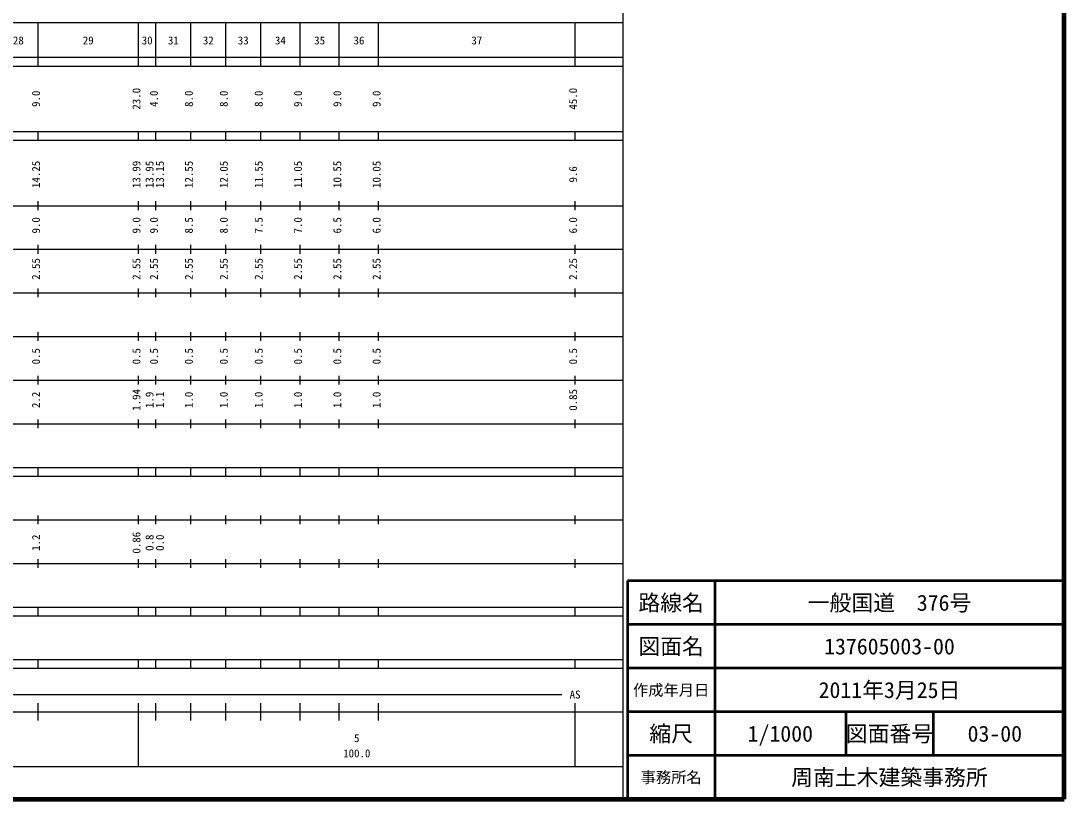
# Model space of a CAD drawing. Units: millimetres on the paper, enlarged 1000 times. Extents: x 40000 to 680000, y 20000 to 380000.
# Drawn here: x 441072 to 680000, y 20000 to 198357 of the extents above; entities that cross this region are included whole.
import ezdxf
from ezdxf.enums import TextEntityAlignment as Align

# ---------------------------------------------------------------- set-up
doc = ezdxf.new("R2010")
doc.units = ezdxf.units.MM
doc.header["$LTSCALE"] = 1000
for name, color, linetype, lineweight in [('M-TTL', 2, 'Continuous', 140), ('M-TTL-BAND', 7, 'Continuous', 25), ('M-TTL-FRAM', 2, 'Continuous', 50), ('M-TTL-LINE', 7, 'Continuous', 50)]:
    doc.layers.add(name, color=color, linetype=linetype, lineweight=lineweight)
doc.layers.add('M-TTL-TXT', color=7, linetype='Continuous')
doc.styles.add('ＭＳ ゴシック', font='')
doc.styles.get('ＭＳ ゴシック').set_extended_font_data('MS Gothic')

msp = doc.modelspace()

# ---------------------------------------------------------------- linework, layer by layer
at = {"layer": 'M-TTL'}
for p, q in [((680000, 20000), (680000, 380000)), ((40000, 20000), (680000, 20000))]:
    msp.add_line(p, q, dxfattribs=at)
at = {"layer": 'M-TTL-BAND'}
for p, q in [((579000, 20000), (579000, 370000)), ((68000, 198000), (579000, 198000)), ((445000, 188000), (445000, 198000)), ((468000, 188000), (468000, 198000)), ((472000, 188000), (472000, 198000)), ((480000, 188000), (480000, 198000)), ((488000, 188000), (488000, 198000)), ((496000, 188000), (496000, 198000)), ((505000, 188000), (505000, 198000)), ((514000, 188000), (514000, 198000)), ((523000, 188000), (523000, 198000)), ((568000, 188000), (568000, 198000)), ((40000, 190000), (579000, 190000)), ((40000, 188000), (579000, 188000)), ((40000, 173000), (579000, 173000)), ((445000, 171000), (445000, 173000)), ((468000, 171000), (468000, 173000)), ((472000, 171000), (472000, 173000)), ((480000, 171000), (480000, 173000)), ((488000, 171000), (488000, 173000)), ((496000, 171000), (496000, 173000)), ((505000, 171000), (505000, 173000)), ((514000, 171000), (514000, 173000)), ((523000, 171000), (523000, 173000)), ((568000, 171000), (568000, 173000)), ((40000, 171000), (579000, 171000)), ((40000, 156000), (579000, 156000)), ((445000, 155000), (445000, 157000)), ((468000, 155000), (468000, 157000)), ((472000, 155000), (472000, 157000)), ((480000, 155000), (480000, 157000)), ((488000, 155000), (488000, 157000)), ((496000, 155000), (496000, 157000)), ((505000, 155000), (505000, 157000)), ((514000, 155000), (514000, 157000)), ((523000, 155000), (523000, 157000)), ((568000, 155000), (568000, 157000)), ((46000, 146000), (579000, 146000)), ((445000, 145000), (445000, 147000)), ((468000, 145000), (468000, 147000)), ((472000, 145000), (472000, 147000)), ((480000, 145000), (480000, 147000)), ((488000, 145000), (488000, 147000)), ((496000, 145000), (496000, 147000)), ((505000, 145000), (505000, 147000)), ((514000, 145000), (514000, 147000)), ((523000, 145000), (523000, 147000)), ((568000, 145000), (568000, 147000)), ((445000, 135000), (445000, 137000)), ((468000, 135000), (468000, 137000)), ((472000, 135000), (472000, 137000)), ((480000, 135000), (480000, 137000)), ((488000, 135000), (488000, 137000)), ((496000, 135000), (496000, 137000)), ((505000, 135000), (505000, 137000)), ((514000, 135000), (514000, 137000)), ((523000, 135000), (523000, 137000)), ((568000, 135000), (568000, 137000)), ((52000, 136000), (579000, 136000)), ((445000, 125000), (445000, 127000)), ((468000, 125000), (468000, 127000)), ((472000, 125000), (472000, 127000)), ((480000, 125000), (480000, 127000)), ((488000, 125000), (488000, 127000)), ((496000, 125000), (496000, 127000)), ((505000, 125000), (505000, 127000)), ((514000, 125000), (514000, 127000)), ((523000, 125000), (523000, 127000)), ((568000, 125000), (568000, 127000)), ((46000, 126000), (579000, 126000)), ((52000, 116000), (579000, 116000)), ((445000, 115000), (445000, 117000)), ((468000, 115000), (468000, 117000)), ((472000, 115000), (472000, 117000)), ((480000, 115000), (480000, 117000)), ((488000, 115000), (488000, 117000)), ((496000, 115000), (496000, 117000)), ((505000, 115000), (505000, 117000)), ((514000, 115000), (514000, 117000)), ((523000, 115000), (523000, 117000)), ((568000, 115000), (568000, 117000)), ((46000, 106000), (579000, 106000)), ((445000, 105000), (445000, 107000)), ((468000, 105000), (468000, 107000)), ((472000, 105000), (472000, 107000)), ((480000, 105000), (480000, 107000)), ((488000, 105000), (488000, 107000)), ((496000, 105000), (496000, 107000)), ((505000, 105000), (505000, 107000)), ((514000, 105000), (514000, 107000)), ((523000, 105000), (523000, 107000)), ((568000, 105000), (568000, 107000)), ((40000, 96000), (579000, 96000)), ((445000, 94000), (445000, 96000)), ((468000, 94000), (468000, 96000)), ((472000, 94000), (472000, 96000)), ((480000, 94000), (480000, 96000)), ((488000, 94000), (488000, 96000)), ((496000, 94000), (496000, 96000)), ((505000, 94000), (505000, 96000)), ((514000, 94000), (514000, 96000)), ((523000, 94000), (523000, 96000)), ((568000, 94000), (568000, 96000)), ((40000, 94000), (579000, 94000)), ((49000, 84000), (579000, 84000)), ((445000, 83000), (445000, 85000)), ((468000, 83000), (468000, 85000)), ((472000, 83000), (472000, 85000)), ((480000, 83000), (480000, 85000)), ((488000, 83000), (488000, 85000)), ((496000, 83000), (496000, 85000)), ((505000, 83000), (505000, 85000)), ((514000, 83000), (514000, 85000)), ((523000, 83000), (523000, 85000)), ((568000, 83000), (568000, 85000)), ((445000, 73000), (445000, 75000)), ((468000, 73000), (468000, 75000)), ((472000, 73000), (472000, 75000)), ((480000, 73000), (480000, 75000)), ((488000, 73000), (488000, 75000)), ((496000, 73000), (496000, 75000)), ((505000, 73000), (505000, 75000)), ((514000, 73000), (514000, 75000)), ((523000, 73000), (523000, 75000)), ((568000, 73000), (568000, 75000)), ((40000, 74000), (579000, 74000)), ((40000, 64000), (579000, 64000)), ((445000, 62000), (445000, 64000)), ((468000, 62000), (468000, 64000)), ((472000, 62000), (472000, 64000)), ((480000, 62000), (480000, 64000)), ((488000, 62000), (488000, 64000)), ((496000, 62000), (496000, 64000)), ((505000, 62000), (505000, 64000)), ((514000, 62000), (514000, 64000)), ((523000, 62000), (523000, 64000)), ((568000, 62000), (568000, 64000)), ((40000, 62000), (579000, 62000)), ((40000, 52000), (579000, 52000)), ((445000, 50000), (445000, 52000)), ((468000, 50000), (468000, 52000)), ((472000, 50000), (472000, 52000)), ((480000, 50000), (480000, 52000)), ((488000, 50000), (488000, 52000)), ((496000, 50000), (496000, 52000)), ((505000, 50000), (505000, 52000)), ((514000, 50000), (514000, 52000)), ((523000, 50000), (523000, 52000)), ((568000, 50000), (568000, 52000)), ((40000, 50000), (579000, 50000)), ((71000, 44000), (565000, 44000)), ((445000, 38000), (445000, 42000)), ((468000, 27500), (468000, 42000)), ((472000, 38000), (472000, 42000)), ((480000, 38000), (480000, 42000)), ((488000, 38000), (488000, 42000)), ((496000, 38000), (496000, 42000)), ((505000, 38000), (505000, 42000)), ((514000, 38000), (514000, 42000)), ((523000, 38000), (523000, 42000)), ((568000, 27500), (568000, 42000)), ((40000, 40000), (579000, 40000)), ((68000, 27500), (579000, 27500))]:
    msp.add_line(p, q, dxfattribs=at)
at = {"layer": 'M-TTL-FRAM'}
for p, q in [((680000, 70000), (580000, 70000)), ((580000, 70000), (580000, 20000))]:
    msp.add_line(p, q, dxfattribs=at)
at = {"layer": 'M-TTL-LINE'}
for p, q in [((600000, 70000), (600000, 20000)), ((680000, 60000), (580000, 60000)), ((680000, 50000), (580000, 50000)), ((680000, 40000), (580000, 40000)), ((630000, 40000), (630000, 30000)), ((650000, 40000), (650000, 30000)), ((680000, 30000), (580000, 30000))]:
    msp.add_line(p, q, dxfattribs=at)

# ---------------------------------------------------------------- texts
at = {"layer": 'M-TTL-BAND', "style": 'ＭＳ ゴシック'}
for s, p in [('28', (440500, 192405)), ('29', (456500, 192405)), ('30', (470000, 192405)), ('31', (476000, 192405)), ('32', (484000, 192405)), ('33', (492000, 192405)), ('34', (500500, 192405)), ('35', (509500, 192405)), ('36', (518500, 192405)), ('37', (545500, 192405)), ('AS', (568000, 42500)), ('5', (518000, 32523)), ('100.0', (518000, 29033))]:
    msp.add_text(s, height=1833, dxfattribs=at).set_placement(p, align=Align.BOTTOM_CENTER)
for s, p in [('9.0', (446000, 180500)), ('23.0', (469000, 180500)), ('4.0', (473000, 180500)), ('8.0', (481000, 180500)), ('8.0', (489000, 180500)), ('8.0', (497000, 180500)), ('9.0', (506000, 180500)), ('9.0', (515000, 180500)), ('9.0', (524000, 180500)), ('45.0', (569000, 180500)), ('14.25', (446000, 163174)), ('13.99', (469000, 163174)), ('13.95', (472000, 163174)), ('13.15', (474370, 163174)), ('12.55', (481000, 163174)), ('12.05', (489000, 163174)), ('11.55', (497000, 163174)), ('11.05', (506000, 163174)), ('10.55', (515000, 163174)), ('10.05', (524000, 163174)), ('9.6', (569000, 163174)), ('9.0', (446000, 151500)), ('9.0', (469000, 151500)), ('9.0', (473000, 151500)), ('8.5', (481000, 151500)), ('8.0', (489000, 151500)), ('7.5', (497000, 151500)), ('7.0', (506000, 151500)), ('6.5', (515000, 151500)), ('6.0', (524000, 151500)), ('6.0', (569000, 151500)), ('2.55', (446000, 141500)), ('2.55', (469000, 141500)), ('2.55', (473000, 141500)), ('2.55', (481000, 141500)), ('2.55', (489000, 141500)), ('2.55', (497000, 141500)), ('2.55', (506000, 141500)), ('2.55', (515000, 141500)), ('2.55', (524000, 141500)), ('2.25', (569000, 141500)), ('0.5', (446000, 121500)), ('0.5', (469000, 121500)), ('0.5', (473000, 121500)), ('0.5', (481000, 121500)), ('0.5', (489000, 121500)), ('0.5', (497000, 121500)), ('0.5', (506000, 121500)), ('0.5', (515000, 121500)), ('0.5', (524000, 121500)), ('0.5', (569000, 121500)), ('2.2', (446000, 111500)), ('1.94', (469000, 111500)), ('1.9', (472000, 111500)), ('1.1', (474370, 111500)), ('1.0', (481000, 111500)), ('1.0', (489000, 111500)), ('1.0', (497000, 111500)), ('1.0', (506000, 111500)), ('1.0', (515000, 111500)), ('1.0', (524000, 111500)), ('0.85', (569000, 111500)), ('1.2', (446000, 78764)), ('0.86', (469000, 78764)), ('0.8', (472000, 78764)), ('0.0', (474370, 78764))]:
    msp.add_text(s, height=1833, rotation=90, dxfattribs=at).set_placement(p, align=Align.BOTTOM_CENTER)
at = {"layer": 'M-TTL-TXT', "style": 'ＭＳ ゴシック'}
for s, height, p in [('路線名', 3666, (590000, 65000)), ('路線名', 3666, (590000, 65000)), ('一般国道\u3000376号', 3666, (640000, 65000)), ('図面名', 3666, (590000, 55000)), ('図面名', 3666, (590000, 55000)), ('137605003-00', 3666, (640000, 55000)), ('作成年月日', 2566, (590000, 45000)), ('作成年月日', 2566, (590000, 45000)), ('2011年3月25日', 3666, (640000, 45000)), ('縮尺', 3666, (590000, 35000)), ('縮尺', 3666, (590000, 35000)), ('1/1000', 3666, (615000, 35000)), ('図面番号', 3666, (640000, 35000)), ('図面番号', 3666, (640000, 35000)), ('03-00', 3666, (664125, 35000)), ('事務所名', 2566, (590000, 25000)), ('事務所名', 2566, (590000, 25000)), ('周南土木建築事務所', 3666, (640000, 25000))]:
    msp.add_text(s, height=height, dxfattribs=at).set_placement(p, align=Align.MIDDLE_CENTER)

doc.saveas('drawing.dxf')
